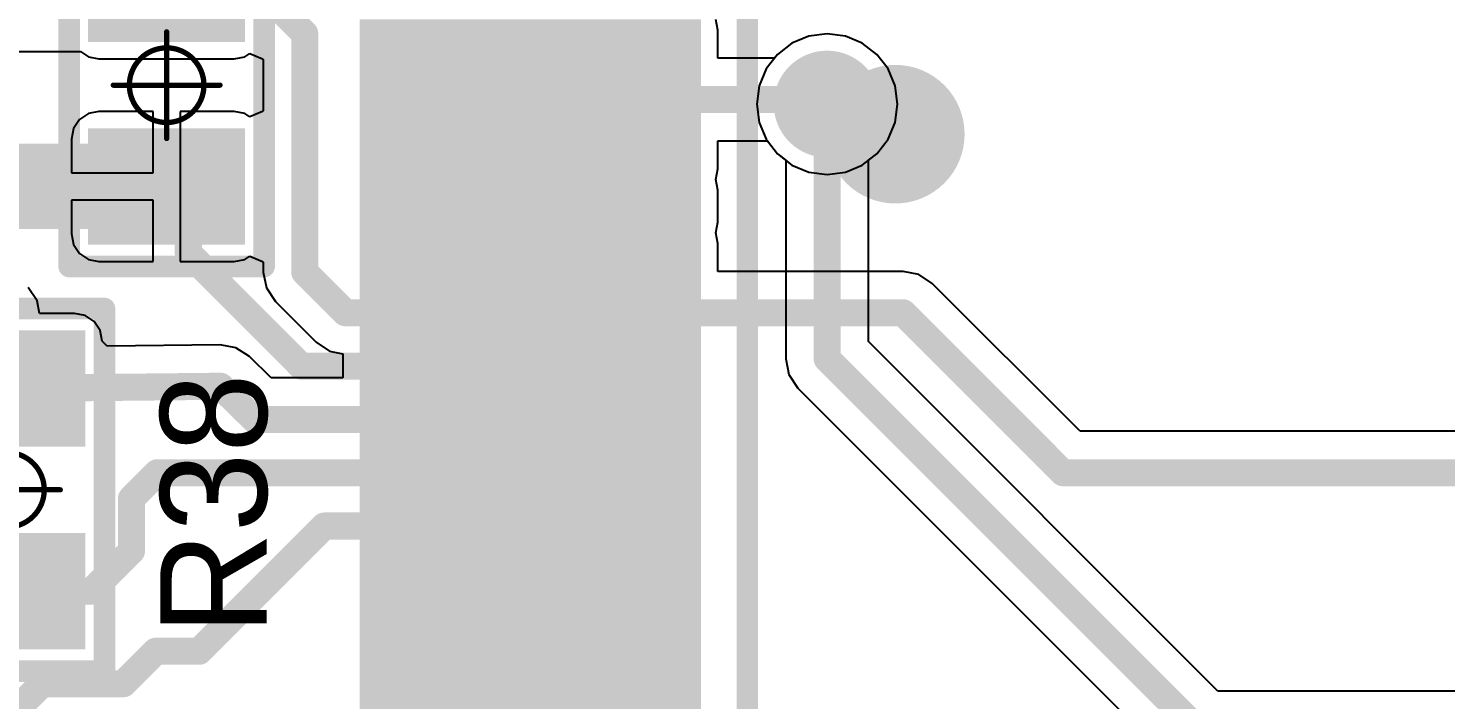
# Model space of a CAD drawing. Header units: millimetres. Extents: x 0.99 to 9.85, y 0.8 to 4.18.
# Drawn here: x 4.26 to 4.783, y 1.444 to 1.692 of the extents above; entities that cross this region are included whole.
import ezdxf

# ---------------------------------------------------------------- set-up
doc = ezdxf.new("R2010")
doc.units = ezdxf.units.MM
doc.header["$MEASUREMENT"] = 0
for name, color, linetype in [('BottomLayer', 5, 'Continuous'), ('BottomSolder', 6, 'Continuous'), ('Mechanical15', 56, 'Continuous'), ('MultiLayer', 9, 'Continuous'), ('PadHoleLayer', 156, 'Continuous'), ('TopLayer', 1, 'Continuous'), ('TopOverlay', 2, 'Continuous'), ('TopPaste', 8, 'Continuous'), ('TopSolder', 216, 'Continuous')]:
    doc.layers.add(name, color=color, linetype=linetype)

# ---------------------------------------------------------------- blocks, each defined once
blk = doc.blocks.new('R_0805_L_14')
at = {"layer": 'Mechanical15', "const_width": 0.00197}
for points in [[(0, -0.01969), (0, 0.01969)], [(0.01969, 0), (-0.01969, 0)]]:
    blk.add_lwpolyline(points, dxfattribs=at)
at = {"layer": 'Mechanical15'}
for points, const_width in [([(-0.00049, 0.01969, 1), (0.00049, 0.01969, 1)], 0.000984), ([(0.01378, 0, 1), (-0.01378, 0, 1)], 0.00197), ([(-0.02018, 0, 1), (-0.01919, 0, 1)], 0.000984), ([(-0.01427, 0, 1), (-0.01329, 0, 1)], 0.000984), ([(0.01329, 0, 1), (0.01427, 0, 1)], 0.000984), ([(0.01919, 0, 1), (0.02018, 0, 1)], 0.000984), ([(-0.00049, -0.01969, 1), (0.00049, -0.01969, 1)], 0.000984)]:
    blk.add_lwpolyline(points, format="xyb", close=True, dxfattribs=dict(at, const_width=const_width))
at = {"layer": 'TopLayer'}
for points in [[(-0.0199, -0.025), (-0.0199, 0.025), (-0.0549, -0.025), (-0.0549, 0.025)], [(0.0549, -0.025), (0.0549, 0.025), (0.0199, -0.025), (0.0199, 0.025)]]:
    blk.add_solid(points, dxfattribs=at)
at = {"layer": 'TopOverlay', "const_width": 0.008}
for points in [[(0.06693, 0.036), (-0.06693, 0.036)], [(-0.06693, -0.036), (-0.06693, 0.036)], [(0.06693, -0.036), (0.06693, 0.036)], [(0.06693, -0.036), (-0.06693, -0.036)]]:
    blk.add_lwpolyline(points, dxfattribs=at)
at = {"layer": 'TopOverlay', "const_width": 0.004}
for points in [[(-0.06893, 0.036, 1), (-0.06493, 0.036, 1)], [(-0.06893, 0.036, 1), (-0.06493, 0.036, 1)], [(0.06493, 0.036, 1), (0.06893, 0.036, 1)], [(0.06493, 0.036, 1), (0.06893, 0.036, 1)], [(-0.06893, -0.036, 1), (-0.06493, -0.036, 1)], [(-0.06893, -0.036, 1), (-0.06493, -0.036, 1)], [(0.06493, -0.036, 1), (0.06893, -0.036, 1)], [(0.06493, -0.036, 1), (0.06893, -0.036, 1)]]:
    blk.add_lwpolyline(points, format="xyb", close=True, dxfattribs=at)
at = {"layer": 'TopPaste'}
for points in [[(-0.0199, -0.025), (-0.0199, 0.025), (-0.0549, -0.025), (-0.0549, 0.025)], [(0.0549, -0.025), (0.0549, 0.025), (0.0199, -0.025), (0.0199, 0.025)]]:
    blk.add_solid(points, dxfattribs=at)
at = {"layer": 'TopSolder'}
for points in [[(-0.0159, -0.029), (-0.0159, 0.029), (-0.0589, -0.029), (-0.0589, 0.029)], [(0.0589, -0.029), (0.0589, 0.029), (0.0159, -0.029), (0.0159, 0.029)]]:
    blk.add_solid(points, dxfattribs=at)
blk = doc.blocks.new('R_0805_L_52')
at = {"layer": 'Mechanical15', "const_width": 0.00197}
for points in [[(0, -0.01969), (0, 0.01969)], [(0.01969, 0), (-0.01969, 0)]]:
    blk.add_lwpolyline(points, dxfattribs=at)
at = {"layer": 'Mechanical15'}
for points, const_width in [([(-0.00049, 0.01969, 1), (0.00049, 0.01969, 1)], 0.000984), ([(0.01378, 0, 1), (-0.01378, 0, 1)], 0.00197), ([(-0.02018, 0, 1), (-0.01919, 0, 1)], 0.000984), ([(-0.01427, 0, 1), (-0.01329, 0, 1)], 0.000984), ([(0.01329, 0, 1), (0.01427, 0, 1)], 0.000984), ([(0.01919, 0, 1), (0.02018, 0, 1)], 0.000984), ([(-0.00049, -0.01969, 1), (0.00049, -0.01969, 1)], 0.000984)]:
    blk.add_lwpolyline(points, format="xyb", close=True, dxfattribs=dict(at, const_width=const_width))
at = {"layer": 'TopLayer'}
for points in [[(-0.0199, -0.025), (-0.0199, 0.025), (-0.0549, -0.025), (-0.0549, 0.025)], [(0.0549, -0.025), (0.0549, 0.025), (0.0199, -0.025), (0.0199, 0.025)]]:
    blk.add_solid(points, dxfattribs=at)
at = {"layer": 'TopOverlay', "const_width": 0.008}
for points in [[(0.06693, 0.036), (-0.06693, 0.036)], [(-0.06693, -0.036), (-0.06693, 0.036)], [(0.06693, -0.036), (0.06693, 0.036)], [(0.06693, -0.036), (-0.06693, -0.036)]]:
    blk.add_lwpolyline(points, dxfattribs=at)
at = {"layer": 'TopOverlay', "const_width": 0.004}
for points in [[(-0.06893, 0.036, 1), (-0.06493, 0.036, 1)], [(-0.06893, 0.036, 1), (-0.06493, 0.036, 1)], [(0.06493, 0.036, 1), (0.06893, 0.036, 1)], [(0.06493, 0.036, 1), (0.06893, 0.036, 1)], [(-0.06893, -0.036, 1), (-0.06493, -0.036, 1)], [(-0.06893, -0.036, 1), (-0.06493, -0.036, 1)], [(0.06493, -0.036, 1), (0.06893, -0.036, 1)], [(0.06493, -0.036, 1), (0.06893, -0.036, 1)]]:
    blk.add_lwpolyline(points, format="xyb", close=True, dxfattribs=at)
at = {"layer": 'TopPaste'}
for points in [[(-0.0199, -0.025), (-0.0199, 0.025), (-0.0549, -0.025), (-0.0549, 0.025)], [(0.0549, -0.025), (0.0549, 0.025), (0.0199, -0.025), (0.0199, 0.025)]]:
    blk.add_solid(points, dxfattribs=at)
at = {"layer": 'TopSolder'}
for points in [[(-0.0159, -0.029), (-0.0159, 0.029), (-0.0589, -0.029), (-0.0589, 0.029)], [(0.0589, -0.029), (0.0589, 0.029), (0.0159, -0.029), (0.0159, 0.029)]]:
    blk.add_solid(points, dxfattribs=at)
blk = doc.blocks.new('64_LQFP_10_____________67')
at = {"layer": 'TopLayer'}
for points in [[(0.05906, -0.02559), (0.05906, -0.01378), (-0.05906, -0.02559), (-0.05906, -0.01378)], [(0.05906, -0.04528), (0.05906, -0.03346), (-0.05906, -0.04528), (-0.05906, -0.03346)], [(0.05906, -0.06496), (0.05906, -0.05315), (-0.05906, -0.06496), (-0.05906, -0.05315)], [(0.05906, -0.08465), (0.05906, -0.07283), (-0.05906, -0.08465), (-0.05906, -0.07283)], [(0.05906, -0.10433), (0.05906, -0.09252), (-0.05906, -0.10433), (-0.05906, -0.09252)], [(0.05906, -0.12402), (0.05906, -0.1122), (-0.05906, -0.12402), (-0.05906, -0.1122)], [(0.05906, -0.1437), (0.05906, -0.13189), (-0.05906, -0.1437), (-0.05906, -0.13189)], [(0.05906, -0.16339), (0.05906, -0.15157), (-0.05906, -0.16339), (-0.05906, -0.15157)], [(0.05906, -0.18307), (0.05906, -0.17126), (-0.05906, -0.18307), (-0.05906, -0.17126)], [(0.05906, -0.20276), (0.05906, -0.19094), (-0.05906, -0.20276), (-0.05906, -0.19094)], [(0.05906, -0.22244), (0.05906, -0.21063), (-0.05906, -0.22244), (-0.05906, -0.21063)], [(0.05906, -0.24213), (0.05906, -0.23031), (-0.05906, -0.24213), (-0.05906, -0.23031)], [(0.05906, -0.26181), (0.05906, -0.25), (-0.05906, -0.26181), (-0.05906, -0.25)]]:
    blk.add_solid(points, dxfattribs=at)
at = {"layer": 'TopOverlay', "const_width": 0.00787}
blk.add_lwpolyline([(0.08012, -0.28996), (0.08012, -0.00532)], dxfattribs=at)
at = {"layer": 'TopOverlay'}
for points, const_width in [([(0.14665, -0.05217, 1), (0.12303, -0.05217, 1)], 0.02756), ([(0.11614, -0.05217, 1), (0.12992, -0.05217, 1)], 0.01378), ([(0.13976, -0.05217, 1), (0.15354, -0.05217, 1)], 0.01378)]:
    blk.add_lwpolyline(points, format="xyb", close=True, dxfattribs=dict(at, const_width=const_width))
at = {"layer": 'TopPaste'}
for points in [[(0.05906, -0.02559), (0.05906, -0.01378), (-0.05906, -0.02559), (-0.05906, -0.01378)], [(0.05906, -0.04528), (0.05906, -0.03346), (-0.05906, -0.04528), (-0.05906, -0.03346)], [(0.05906, -0.06496), (0.05906, -0.05315), (-0.05906, -0.06496), (-0.05906, -0.05315)], [(0.05906, -0.08465), (0.05906, -0.07283), (-0.05906, -0.08465), (-0.05906, -0.07283)], [(0.05906, -0.10433), (0.05906, -0.09252), (-0.05906, -0.10433), (-0.05906, -0.09252)], [(0.05906, -0.12402), (0.05906, -0.1122), (-0.05906, -0.12402), (-0.05906, -0.1122)], [(0.05906, -0.1437), (0.05906, -0.13189), (-0.05906, -0.1437), (-0.05906, -0.13189)], [(0.05906, -0.16339), (0.05906, -0.15157), (-0.05906, -0.16339), (-0.05906, -0.15157)], [(0.05906, -0.18307), (0.05906, -0.17126), (-0.05906, -0.18307), (-0.05906, -0.17126)], [(0.05906, -0.20276), (0.05906, -0.19094), (-0.05906, -0.20276), (-0.05906, -0.19094)], [(0.05906, -0.22244), (0.05906, -0.21063), (-0.05906, -0.22244), (-0.05906, -0.21063)], [(0.05906, -0.24213), (0.05906, -0.23031), (-0.05906, -0.24213), (-0.05906, -0.23031)], [(0.05906, -0.26181), (0.05906, -0.25), (-0.05906, -0.26181), (-0.05906, -0.25)]]:
    blk.add_solid(points, dxfattribs=at)
at = {"layer": 'TopSolder'}
for points in [[(0.06306, -0.02959), (0.06306, -0.00978), (-0.06306, -0.02959), (-0.06306, -0.00978)], [(0.06306, -0.04928), (0.06306, -0.02946), (-0.06306, -0.04928), (-0.06306, -0.02946)], [(0.06306, -0.06896), (0.06306, -0.04915), (-0.06306, -0.06896), (-0.06306, -0.04915)], [(0.06306, -0.08865), (0.06306, -0.06883), (-0.06306, -0.08865), (-0.06306, -0.06883)], [(0.06306, -0.10833), (0.06306, -0.08852), (-0.06306, -0.10833), (-0.06306, -0.08852)], [(0.06306, -0.12802), (0.06306, -0.1082), (-0.06306, -0.12802), (-0.06306, -0.1082)], [(0.06306, -0.1477), (0.06306, -0.12789), (-0.06306, -0.1477), (-0.06306, -0.12789)], [(0.06306, -0.16739), (0.06306, -0.14757), (-0.06306, -0.16739), (-0.06306, -0.14757)], [(0.06306, -0.18707), (0.06306, -0.16726), (-0.06306, -0.18707), (-0.06306, -0.16726)], [(0.06306, -0.20676), (0.06306, -0.18694), (-0.06306, -0.20676), (-0.06306, -0.18694)], [(0.06306, -0.22644), (0.06306, -0.20663), (-0.06306, -0.22644), (-0.06306, -0.20663)], [(0.06306, -0.24613), (0.06306, -0.22631), (-0.06306, -0.24613), (-0.06306, -0.22631)], [(0.06306, -0.26581), (0.06306, -0.246), (-0.06306, -0.26581), (-0.06306, -0.246)]]:
    blk.add_solid(points, dxfattribs=at)

msp = doc.modelspace()

# ---------------------------------------------------------------- linework, layer by layer
at = {"layer": 'BottomLayer'}
for p, q in [((4.54201, 1.68649), (4.53664, 1.68236)), ((4.54828, 1.68909), (4.54201, 1.68649)), ((4.555, 1.68997), (4.54828, 1.68909)), ((4.56172, 1.68909), (4.555, 1.68997)), ((4.56799, 1.68649), (4.56172, 1.68909)), ((4.57336, 1.68236), (4.56799, 1.68649)), ((4.53664, 1.68236), (4.53251, 1.67699)), ((4.57749, 1.67699), (4.57336, 1.68236)), ((4.53251, 1.67699), (4.52991, 1.67072)), ((4.58009, 1.67072), (4.57749, 1.67699)), ((4.52991, 1.67072), (4.52903, 1.664)), ((4.58097, 1.664), (4.58009, 1.67072)), ((4.52903, 1.664), (4.52991, 1.65728)), ((4.58009, 1.65728), (4.58097, 1.664)), ((4.52991, 1.65728), (4.53251, 1.65101)), ((4.57749, 1.65101), (4.58009, 1.65728)), ((4.53251, 1.65101), (4.53664, 1.64564)), ((4.57336, 1.64564), (4.57749, 1.65101)), ((4.53664, 1.64564), (4.53971, 1.64328)), ((4.57029, 1.64328), (4.57336, 1.64564)), ((4.53971, 1.64328), (4.53971, 1.57)), ((4.57029, 1.57633), (4.57029, 1.64328)), ((4.69933, 1.44729), (4.57029, 1.57633)), ((4.53971, 1.57), (4.54087, 1.56415)), ((4.54087, 1.56415), (4.54419, 1.55919)), ((4.54419, 1.55919), (4.68219, 1.42119)), ((5.37417, 1.44729), (4.69933, 1.44729))]:
    msp.add_line(p, q, dxfattribs=at)
for points, const_width in [([(4.54713, 1.664, 1), (4.56287, 1.664, 1)], 0.01575), ([(4.5525, 1.664, 1), (4.5575, 1.664, 1)], 0.005), ([(4.5525, 1.664, 1), (4.5575, 1.664, 1)], 0.005), ([(4.55832, 1.65702, 1), (4.56332, 1.65702, 1)], 0.005), ([(4.5525, 1.57, 1), (4.5575, 1.57, 1)], 0.005), ([(4.5525, 1.57, 1), (4.5575, 1.57, 1)], 0.005)]:
    msp.add_lwpolyline(points, format="xyb", close=True, dxfattribs=dict(at, const_width=const_width))
at = {"layer": 'BottomLayer', "const_width": 0.01}
for points in [[(4.555, 1.664), (4.56082, 1.65702)], [(4.555, 1.57), (4.555, 1.664)], [(4.555, 1.57), (4.693, 1.432)]]:
    msp.add_lwpolyline(points, dxfattribs=at)
at = {"layer": 'BottomSolder', "const_width": 0.01975}
msp.add_lwpolyline([(4.54513, 1.664, 1), (4.56487, 1.664, 1)], format="xyb", close=True, dxfattribs=at)
at = {"layer": 'MultiLayer', "const_width": 0.01575}
msp.add_lwpolyline([(4.54713, 1.664, 1), (4.56287, 1.664, 1)], format="xyb", close=True, dxfattribs=at)
at = {"layer": 'PadHoleLayer', "const_width": 0.00787}
msp.add_lwpolyline([(4.55106, 1.664, 1), (4.55894, 1.664, 1)], format="xyb", close=True, dxfattribs=at)
at = {"layer": 'TopLayer'}
for p, q in [((4.5146, 1.6913), (4.51382, 1.6952)), ((4.5146, 1.681), (4.5146, 1.6913)), ((4.54201, 1.68649), (4.53664, 1.68236)), ((4.54828, 1.68909), (4.54201, 1.68649)), ((4.555, 1.68997), (4.54828, 1.68909)), ((4.56172, 1.68909), (4.555, 1.68997)), ((4.56799, 1.68649), (4.56172, 1.68909)), ((4.57336, 1.68236), (4.56799, 1.68649)), ((4.24532, 1.68343), (4.27918, 1.68343)), ((4.27918, 1.68343), (4.28209, 1.68148)), ((4.28209, 1.68148), (4.286, 1.68071)), ((4.286, 1.68071), (4.336, 1.68071)), ((4.336, 1.68071), (4.3399, 1.68148)), ((4.3399, 1.68148), (4.34171, 1.68269)), ((4.34171, 1.68269), (4.34643, 1.68073)), ((4.34643, 1.68073), (4.34671, 1.68048)), ((4.53559, 1.681), (4.5146, 1.681)), ((4.53664, 1.68236), (4.53559, 1.681)), ((4.57749, 1.67699), (4.57336, 1.68236)), ((4.34671, 1.68048), (4.34671, 1.66153)), ((4.58009, 1.67072), (4.57749, 1.67699)), ((4.58097, 1.664), (4.58009, 1.67072)), ((4.28209, 1.66052), (4.27879, 1.65831)), ((4.286, 1.6613), (4.28209, 1.66052)), ((4.306, 1.6613), (4.286, 1.6613)), ((4.306, 1.6386), (4.306, 1.6613)), ((4.336, 1.6613), (4.316, 1.6613)), ((4.316, 1.6613), (4.316, 1.6336)), ((4.3399, 1.66052), (4.336, 1.6613)), ((4.34171, 1.65931), (4.3399, 1.66052)), ((4.34643, 1.66127), (4.34171, 1.65931)), ((4.34671, 1.66153), (4.34643, 1.66127)), ((4.58009, 1.65728), (4.58097, 1.664)), ((4.27658, 1.655), (4.2758, 1.6511)), ((4.27879, 1.65831), (4.27658, 1.655)), ((4.57749, 1.65101), (4.58009, 1.65728)), ((4.2758, 1.6511), (4.2758, 1.6386)), ((4.5146, 1.64012), (4.5146, 1.65041)), ((4.5146, 1.65041), (4.53297, 1.65041)), ((4.53297, 1.65041), (4.53664, 1.64564)), ((4.57336, 1.64564), (4.57749, 1.65101)), ((4.53664, 1.64564), (4.54201, 1.64151)), ((4.56799, 1.64151), (4.57336, 1.64564)), ((4.51382, 1.63622), (4.5146, 1.64012)), ((4.54201, 1.64151), (4.54828, 1.63891)), ((4.54828, 1.63891), (4.555, 1.63803)), ((4.555, 1.63803), (4.56172, 1.63891)), ((4.56172, 1.63891), (4.56799, 1.64151)), ((4.2758, 1.6386), (4.306, 1.6386)), ((4.316, 1.6336), (4.316, 1.60591)), ((4.5138, 1.63618), (4.51382, 1.63622)), ((4.51382, 1.63615), (4.5138, 1.63618)), ((4.5146, 1.63224), (4.51382, 1.63615)), ((4.306, 1.6286), (4.2758, 1.6286)), ((4.2758, 1.6286), (4.2758, 1.6161)), ((4.306, 1.60591), (4.306, 1.6286)), ((4.5146, 1.62043), (4.5146, 1.63224)), ((4.51382, 1.61653), (4.5146, 1.62043)), ((4.2758, 1.6161), (4.27658, 1.6122)), ((4.5138, 1.6165), (4.51382, 1.61653)), ((4.51382, 1.61646), (4.5138, 1.6165)), ((4.5146, 1.61256), (4.51382, 1.61646)), ((4.27658, 1.6122), (4.27879, 1.60889)), ((4.27879, 1.60889), (4.28209, 1.60668)), ((4.3399, 1.60668), (4.34171, 1.60789)), ((4.34171, 1.60789), (4.34643, 1.60593)), ((4.5146, 1.60226), (4.5146, 1.61256)), ((4.28209, 1.60668), (4.286, 1.60591)), ((4.286, 1.60591), (4.306, 1.60591)), ((4.316, 1.60591), (4.336, 1.60591)), ((4.336, 1.60591), (4.3399, 1.60668)), ((4.34643, 1.60593), (4.34671, 1.60567)), ((4.34671, 1.60567), (4.34671, 1.602)), ((4.58303, 1.60226), (4.5146, 1.60226)), ((4.58888, 1.6011), (4.58303, 1.60226)), ((4.34671, 1.602), (4.34787, 1.59615)), ((4.59385, 1.59778), (4.58888, 1.6011)), ((4.64842, 1.54321), (4.59385, 1.59778)), ((4.26313, 1.59138), (4.25981, 1.59634)), ((4.34787, 1.59615), (4.35119, 1.59119)), ((4.26406, 1.5867), (4.26313, 1.59138)), ((4.277, 1.5867), (4.26406, 1.5867)), ((4.2809, 1.58592), (4.277, 1.5867)), ((4.35119, 1.59119), (4.36622, 1.57615)), ((4.28421, 1.58371), (4.2809, 1.58592)), ((4.28642, 1.5804), (4.28421, 1.58371)), ((4.2872, 1.5765), (4.28642, 1.5804)), ((4.28903, 1.57469), (4.2872, 1.5765)), ((4.36622, 1.57615), (4.37118, 1.57284)), ((4.33073, 1.57513), (4.28903, 1.57469)), ((4.3366, 1.57403), (4.33073, 1.57513)), ((4.34159, 1.57077), (4.3366, 1.57403)), ((4.34964, 1.56289), (4.34159, 1.57077)), ((4.37118, 1.57284), (4.3761, 1.57186)), ((4.3761, 1.57186), (4.3761, 1.56289)), ((4.3761, 1.56289), (4.34964, 1.56289)), ((4.82098, 1.54321), (4.64842, 1.54321))]:
    msp.add_line(p, q, dxfattribs=at)
for points, const_width in [([(4.35047, 1.70153), (4.362, 1.69)], 0.01), ([(4.362, 1.602), (4.362, 1.69)], 0.01), ([(4.44535, 1.66571), (4.55329, 1.66571)], 0.01), ([(4.55329, 1.66571), (4.555, 1.664)], 0.01), ([(4.17053, 1.6336), (4.311, 1.6336)], 0.0315), ([(4.311, 1.64147), (4.311, 1.64147)], 0.01), ([(4.319, 1.609), (4.319, 1.642)], 0.01), ([(4.319, 1.609), (4.36072, 1.56728)], 0.01), ([(4.362, 1.602), (4.37703, 1.58697)], 0.01), ([(4.37703, 1.58697), (4.44535, 1.58697)], 0.01), ([(4.44535, 1.58697), (4.58303, 1.58697)], 0.01), ([(4.58303, 1.58697), (4.64209, 1.52791)], 0.01), ([(4.36072, 1.56728), (4.44535, 1.56728)], 0.01), ([(4.252, 1.559), (4.3309, 1.55984)], 0.01), ([(4.3309, 1.55984), (4.3434, 1.5476)], 0.01), ([(4.3434, 1.5476), (4.44535, 1.5476)], 0.01), ([(4.298, 1.51835), (4.30756, 1.52791)], 0.01), ([(4.30756, 1.52791), (4.44535, 1.52791)], 0.01), ([(4.64209, 1.52791), (4.89023, 1.52791)], 0.01), ([(4.298, 1.499), (4.298, 1.51835)], 0.01), ([(4.323, 1.462), (4.36923, 1.50823)], 0.01), ([(4.36923, 1.50823), (4.44535, 1.50823)], 0.01), ([(4.2832, 1.4842), (4.298, 1.499)], 0.01), ([(4.252, 1.4842), (4.2832, 1.4842)], 0.01), ([(4.295, 1.45), (4.307, 1.462)], 0.01), ([(4.307, 1.462), (4.323, 1.462)], 0.01), ([(4.226, 1.411), (4.265, 1.45)], 0.01), ([(4.265, 1.45), (4.295, 1.45)], 0.01)]:
    msp.add_lwpolyline(points, dxfattribs=dict(at, const_width=const_width))
for points, const_width in [([(4.3595, 1.69, 1), (4.3645, 1.69, 1)], 0.005), ([(4.3595, 1.69, 1), (4.3645, 1.69, 1)], 0.005), ([(4.54713, 1.664, 1), (4.56287, 1.664, 1)], 0.01575), ([(4.44285, 1.66571, 1), (4.44785, 1.66571, 1)], 0.005), ([(4.55079, 1.66571, 1), (4.55579, 1.66571, 1)], 0.005), ([(4.55079, 1.66571, 1), (4.55579, 1.66571, 1)], 0.005), ([(4.5525, 1.664, 1), (4.5575, 1.664, 1)], 0.005), ([(4.30312, 1.6336, 1), (4.31887, 1.6336, 1)], 0.01575), ([(4.3085, 1.64147, 1), (4.3135, 1.64147, 1)], 0.005), ([(4.3085, 1.64147, 1), (4.3135, 1.64147, 1)], 0.005), ([(4.3165, 1.642, 1), (4.3215, 1.642, 1)], 0.005), ([(4.3165, 1.609, 1), (4.3215, 1.609, 1)], 0.005), ([(4.3165, 1.609, 1), (4.3215, 1.609, 1)], 0.005), ([(4.3595, 1.602, 1), (4.3645, 1.602, 1)], 0.005), ([(4.3595, 1.602, 1), (4.3645, 1.602, 1)], 0.005), ([(4.37453, 1.58697, 1), (4.37953, 1.58697, 1)], 0.005), ([(4.37453, 1.58697, 1), (4.37953, 1.58697, 1)], 0.005), ([(4.44285, 1.58697, 1), (4.44785, 1.58697, 1)], 0.005), ([(4.44285, 1.58697, 1), (4.44785, 1.58697, 1)], 0.005), ([(4.58053, 1.58697, 1), (4.58553, 1.58697, 1)], 0.005), ([(4.58053, 1.58697, 1), (4.58553, 1.58697, 1)], 0.005), ([(4.35822, 1.56728, 1), (4.36322, 1.56728, 1)], 0.005), ([(4.35822, 1.56728, 1), (4.36322, 1.56728, 1)], 0.005), ([(4.44285, 1.56728, 1), (4.44785, 1.56728, 1)], 0.005), ([(4.3284, 1.55984, 1), (4.3334, 1.55984, 1)], 0.005), ([(4.3284, 1.55984, 1), (4.3334, 1.55984, 1)], 0.005), ([(4.3409, 1.5476, 1), (4.3459, 1.5476, 1)], 0.005), ([(4.3409, 1.5476, 1), (4.3459, 1.5476, 1)], 0.005), ([(4.44285, 1.5476, 1), (4.44785, 1.5476, 1)], 0.005), ([(4.30506, 1.52791, 1), (4.31006, 1.52791, 1)], 0.005), ([(4.30506, 1.52791, 1), (4.31006, 1.52791, 1)], 0.005), ([(4.44285, 1.52791, 1), (4.44785, 1.52791, 1)], 0.005), ([(4.63959, 1.52791, 1), (4.64459, 1.52791, 1)], 0.005), ([(4.63959, 1.52791, 1), (4.64459, 1.52791, 1)], 0.005), ([(4.2955, 1.51835, 1), (4.3005, 1.51835, 1)], 0.005), ([(4.2955, 1.51835, 1), (4.3005, 1.51835, 1)], 0.005), ([(4.36673, 1.50823, 1), (4.37173, 1.50823, 1)], 0.005), ([(4.36673, 1.50823, 1), (4.37173, 1.50823, 1)], 0.005), ([(4.44285, 1.50823, 1), (4.44785, 1.50823, 1)], 0.005), ([(4.2955, 1.499, 1), (4.3005, 1.499, 1)], 0.005), ([(4.2955, 1.499, 1), (4.3005, 1.499, 1)], 0.005), ([(4.2807, 1.4842, 1), (4.2857, 1.4842, 1)], 0.005), ([(4.2807, 1.4842, 1), (4.2857, 1.4842, 1)], 0.005), ([(4.3045, 1.462, 1), (4.3095, 1.462, 1)], 0.005), ([(4.3045, 1.462, 1), (4.3095, 1.462, 1)], 0.005), ([(4.3205, 1.462, 1), (4.3255, 1.462, 1)], 0.005), ([(4.3205, 1.462, 1), (4.3255, 1.462, 1)], 0.005), ([(4.2625, 1.45, 1), (4.2675, 1.45, 1)], 0.005), ([(4.2625, 1.45, 1), (4.2675, 1.45, 1)], 0.005), ([(4.2925, 1.45, 1), (4.2975, 1.45, 1)], 0.005), ([(4.2925, 1.45, 1), (4.2975, 1.45, 1)], 0.005)]:
    msp.add_lwpolyline(points, format="xyb", close=True, dxfattribs=dict(at, const_width=const_width))
at = {"layer": 'TopSolder', "const_width": 0.01975}
msp.add_lwpolyline([(4.54513, 1.664, 1), (4.56487, 1.664, 1)], format="xyb", close=True, dxfattribs=at)

# ---------------------------------------------------------------- block references
msp.add_blockref('64_LQFP_10_____________67', (4.44535, 1.70508))
at = {"rotation": 270}
for name, p in [('R_0805_L_14', (4.311, 1.671)), ('R_0805_L_52', (4.252, 1.5216))]:
    msp.add_blockref(name, p, dxfattribs=at)

# ---------------------------------------------------------------- texts
at = {"layer": 'TopOverlay'}
msp.add_text('R38', height=0.03937, rotation=90, dxfattribs=at).set_placement((4.348, 1.468))

doc.saveas('drawing.dxf')
